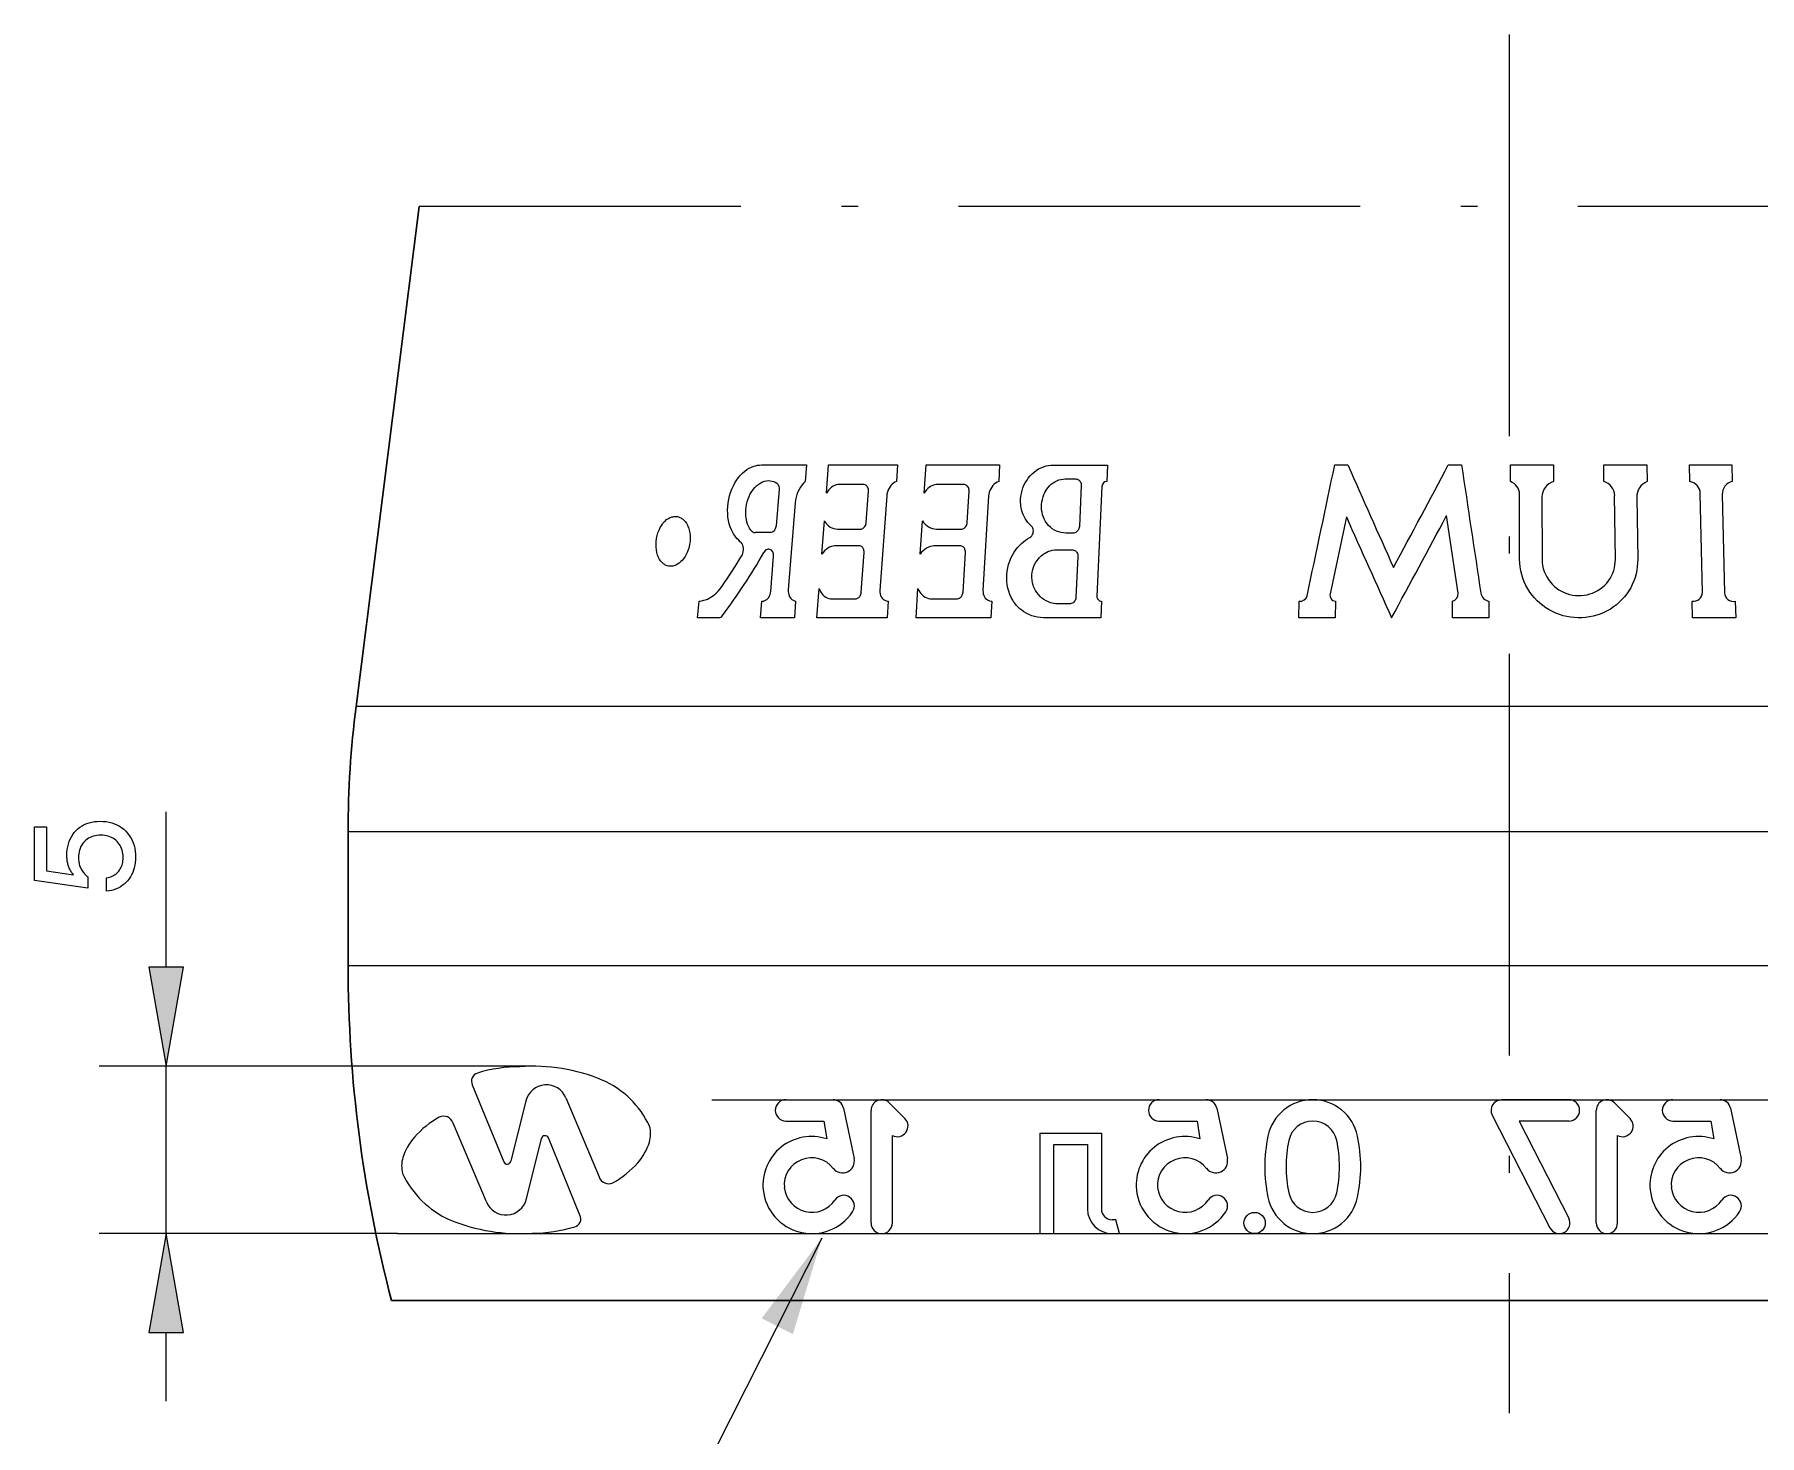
# Model space of a CAD drawing. Extents: x 0 to 297, y 0 to 420.
# Drawn here: x 188.7 to 240.2, y 124.2 to 166 of the extents above; entities that cross this region are included whole.
import ezdxf

# ---------------------------------------------------------------- set-up
doc = ezdxf.new("R2010")
doc.units = 0
doc.linetypes.add('DASHDOT', pattern=[18.5, 12, -3, 0.5, -3])

msp = doc.modelspace()

# ---------------------------------------------------------------- linework, layer by layer
at = {"color": 7, "linetype": 'DASHDOT', "lineweight": 13}
for p, q in [((232.713, 166.028), (232.713, 124.843)), ((265.271, 160.889), (200.155, 160.889))]:
    msp.add_line(p, q, dxfattribs=at)
at = {"color": 7, "lineweight": 30, "ltscale": 0.376206}
msp.add_line((200.155, 160.889), (198.273, 145.959), dxfattribs=at)
at = {"color": 7, "lineweight": 13, "ltscale": 0.033649}
msp.add_line((210.38, 153.169), (211.726, 153.169), dxfattribs=at)
at = {"color": 7, "lineweight": 13, "ltscale": 0.01244}
for p, q in [((211.726, 153.169), (211.687, 152.673)), ((211.405, 149.102), (211.366, 148.606))]:
    msp.add_line(p, q, dxfattribs=at)
at = {"color": 7, "lineweight": 13, "ltscale": 0.021229}
msp.add_line((212.325, 152.323), (212.389, 153.169), dxfattribs=at)
at = {"color": 7, "lineweight": 13, "ltscale": 0.05146}
msp.add_line((212.389, 153.169), (214.448, 153.169), dxfattribs=at)
at = {"color": 7, "lineweight": 13, "ltscale": 0.012431}
for p, q in [((214.448, 153.169), (214.414, 152.673)), ((214.169, 149.102), (214.135, 148.606))]:
    msp.add_line(p, q, dxfattribs=at)
at = {"color": 7, "lineweight": 13, "ltscale": 0.021213}
msp.add_line((215.244, 152.323), (215.299, 153.169), dxfattribs=at)
at = {"color": 7, "lineweight": 13, "ltscale": 0.054977}
msp.add_line((215.299, 153.169), (217.498, 153.169), dxfattribs=at)
at = {"color": 7, "lineweight": 13, "ltscale": 0.012422}
for p, q in [((217.498, 153.169), (217.47, 152.673)), ((217.266, 149.102), (217.237, 148.606))]:
    msp.add_line(p, q, dxfattribs=at)
at = {"color": 7, "lineweight": 13, "ltscale": 0.040527}
msp.add_line((219.101, 153.167), (220.722, 153.168), dxfattribs=at)
at = {"color": 7, "lineweight": 13, "ltscale": 0.012389}
msp.add_line((220.722, 153.168), (220.7, 152.673), dxfattribs=at)
at = {"color": 7, "lineweight": 13, "ltscale": 0.009803}
msp.add_line((227.508, 153.169), (227.9, 153.169), dxfattribs=at)
at = {"color": 7, "lineweight": 13, "ltscale": 0.009903}
msp.add_line((230.9, 153.169), (231.296, 153.169), dxfattribs=at)
at = {"color": 7, "lineweight": 13, "ltscale": 0.012402}
for p, q in [((232.753, 152.673), (232.753, 153.169)), ((234.041, 153.169), (234.044, 152.673)), ((231.021, 148.606), (231.024, 149.102)), ((232.113, 149.102), (232.112, 148.606))]:
    msp.add_line(p, q, dxfattribs=at)
at = {"color": 7, "lineweight": 13, "ltscale": 0.032215}
msp.add_line((232.753, 153.169), (234.041, 153.169), dxfattribs=at)
at = {"color": 7, "lineweight": 13, "ltscale": 0.012403}
for p, q in [((235.55, 152.673), (235.544, 153.169)), ((236.828, 153.169), (236.835, 152.673))]:
    msp.add_line(p, q, dxfattribs=at)
at = {"color": 7, "lineweight": 13, "ltscale": 0.032082}
msp.add_line((235.544, 153.169), (236.828, 153.169), dxfattribs=at)
at = {"color": 7, "lineweight": 13, "ltscale": 0.012405}
for p, q in [((238.109, 152.673), (238.099, 153.169)), ((226.434, 148.606), (226.445, 149.102)), ((238.191, 148.606), (238.181, 149.102))]:
    msp.add_line(p, q, dxfattribs=at)
at = {"color": 7, "lineweight": 13, "ltscale": 0.031731}
msp.add_line((238.099, 153.169), (239.368, 153.169), dxfattribs=at)
at = {"color": 7, "lineweight": 13, "ltscale": 0.012406}
for p, q in [((239.368, 153.169), (239.381, 152.673)), ((239.47, 149.102), (239.483, 148.606))]:
    msp.add_line(p, q, dxfattribs=at)
at = {"color": 7, "lineweight": 13, "ltscale": 0.018176}
msp.add_line((213.431, 152.585), (212.704, 152.585), dxfattribs=at)
at = {"color": 7, "lineweight": 13, "ltscale": 0.01945}
msp.add_line((216.424, 152.585), (215.646, 152.585), dxfattribs=at)
at = {"color": 7, "lineweight": 13, "ltscale": 0.007694}
msp.add_line((219.455, 152.751), (219.763, 152.751), dxfattribs=at)
at = {"color": 7, "lineweight": 13, "ltscale": 0.030544}
msp.add_line((219.937, 152.553), (219.879, 151.332), dxfattribs=at)
at = {"color": 7, "lineweight": 13, "ltscale": 0.082039}
msp.add_line((220.554, 152.53), (220.405, 149.252), dxfattribs=at)
at = {"color": 7, "lineweight": 13, "ltscale": 0.027647}
msp.add_line((210.911, 152.45), (210.821, 151.348), dxfattribs=at)
at = {"color": 7, "lineweight": 13, "ltscale": 0.065095}
msp.add_line((211.393, 152.039), (211.186, 149.444), dxfattribs=at)
at = {"color": 7, "lineweight": 13, "ltscale": 0.02344}
msp.add_line((213.513, 151.452), (213.58, 152.387), dxfattribs=at)
at = {"color": 7, "lineweight": 13, "ltscale": 0.070913}
msp.add_line((214.125, 152.244), (213.924, 149.415), dxfattribs=at)
at = {"color": 7, "lineweight": 13, "ltscale": 0.023423}
msp.add_line((216.53, 151.452), (216.586, 152.387), dxfattribs=at)
at = {"color": 7, "lineweight": 13, "ltscale": 0.070861}
msp.add_line((217.169, 152.244), (217.001, 149.415), dxfattribs=at)
at = {"color": 7, "lineweight": 13, "ltscale": 0.048523}
msp.add_line((233.029, 150.352), (233.027, 152.293), dxfattribs=at)
at = {"color": 7, "lineweight": 13, "ltscale": 0.04625}
msp.add_line((233.693, 152.203), (233.7, 150.353), dxfattribs=at)
at = {"color": 7, "lineweight": 13, "ltscale": 0.047525}
msp.add_line((235.889, 150.352), (235.868, 152.253), dxfattribs=at)
at = {"color": 7, "lineweight": 13, "ltscale": 0.046169}
msp.add_line((236.529, 152.199), (236.556, 150.352), dxfattribs=at)
at = {"color": 7, "lineweight": 13, "ltscale": 0.073839}
msp.add_line((238.488, 149.363), (238.425, 152.316), dxfattribs=at)
at = {"color": 7, "lineweight": 13, "ltscale": 0.07355}
msp.add_line((239.081, 152.287), (239.151, 149.346), dxfattribs=at)
at = {"color": 7, "lineweight": 13, "ltscale": 0.024876}
msp.add_line((212.186, 150.509), (212.262, 151.501), dxfattribs=at)
at = {"color": 7, "lineweight": 13, "ltscale": 0.024857}
msp.add_line((215.125, 150.509), (215.19, 151.501), dxfattribs=at)
at = {"color": 7, "lineweight": 13, "ltscale": 0.058923}
msp.add_line((227.855, 151.622), (227.369, 149.316), dxfattribs=at)
at = {"color": 7, "lineweight": 13, "ltscale": 0.058469}
msp.add_line((231.191, 149.342), (230.847, 151.655), dxfattribs=at)
at = {"color": 7, "lineweight": 13, "ltscale": 0.011383}
msp.add_line((210.653, 151.15), (210.197, 151.15), dxfattribs=at)
at = {"color": 7, "lineweight": 13, "ltscale": 0.016954}
msp.add_line((212.656, 151.253), (213.335, 151.253), dxfattribs=at)
at = {"color": 7, "lineweight": 13, "ltscale": 0.01814}
msp.add_line((215.617, 151.253), (216.343, 151.253), dxfattribs=at)
at = {"color": 7, "lineweight": 13, "ltscale": 0.005165}
msp.add_line((219.684, 151.134), (219.478, 151.134), dxfattribs=at)
at = {"color": 7, "lineweight": 13, "ltscale": 0.017144}
msp.add_line((213.299, 150.755), (212.613, 150.755), dxfattribs=at)
at = {"color": 7, "lineweight": 13, "ltscale": 0.029759}
msp.add_line((213.364, 149.37), (213.449, 150.557), dxfattribs=at)
at = {"color": 7, "lineweight": 13, "ltscale": 0.018343}
msp.add_line((216.313, 150.755), (215.579, 150.755), dxfattribs=at)
at = {"color": 7, "lineweight": 13, "ltscale": 0.029737}
msp.add_line((216.404, 149.37), (216.476, 150.557), dxfattribs=at)
at = {"color": 7, "lineweight": 13, "ltscale": 0.01128}
msp.add_line((219.209, 150.638), (219.66, 150.638), dxfattribs=at)
at = {"color": 7, "lineweight": 13, "ltscale": 0.026274}
msp.add_line((210.661, 149.394), (210.747, 150.441), dxfattribs=at)
at = {"color": 7, "lineweight": 13, "ltscale": 0.030638}
msp.add_line((219.836, 150.439), (219.777, 149.215), dxfattribs=at)
at = {"color": 7, "lineweight": 13, "ltscale": 0.021802}
msp.add_line((212.041, 148.606), (212.107, 149.475), dxfattribs=at)
at = {"color": 7, "lineweight": 13, "ltscale": 0.021785}
msp.add_line((215.001, 148.606), (215.057, 149.475), dxfattribs=at)
at = {"color": 7, "lineweight": 13, "ltscale": 0.012452}
msp.add_line((208.475, 148.606), (208.52, 149.102), dxfattribs=at)
at = {"color": 7, "lineweight": 13, "ltscale": 0.012444}
msp.add_line((210.355, 148.606), (210.396, 149.102), dxfattribs=at)
at = {"color": 7, "lineweight": 13, "ltscale": 0.017209}
msp.add_line((212.496, 149.171), (213.184, 149.171), dxfattribs=at)
at = {"color": 7, "lineweight": 13, "ltscale": 0.018413}
msp.add_line((215.479, 149.171), (216.216, 149.171), dxfattribs=at)
at = {"color": 7, "lineweight": 13, "ltscale": 0.008134}
msp.add_line((219.582, 149.017), (219.256, 149.017), dxfattribs=at)
at = {"color": 7, "lineweight": 13, "ltscale": 0.012415}
msp.add_line((220.539, 149.102), (220.517, 148.606), dxfattribs=at)
at = {"color": 7, "lineweight": 13, "ltscale": 0.012404}
msp.add_line((227.527, 149.102), (227.517, 148.606), dxfattribs=at)
at = {"color": 7, "lineweight": 13, "ltscale": 0.015778}
msp.add_line((209.106, 148.606), (208.475, 148.606), dxfattribs=at)
at = {"color": 7, "lineweight": 13, "ltscale": 0.025274}
msp.add_line((211.366, 148.606), (210.355, 148.606), dxfattribs=at)
at = {"color": 7, "lineweight": 13, "ltscale": 0.052342}
msp.add_line((214.135, 148.606), (212.041, 148.606), dxfattribs=at)
at = {"color": 7, "lineweight": 13, "ltscale": 0.05592}
msp.add_line((217.237, 148.606), (215.001, 148.606), dxfattribs=at)
at = {"color": 7, "lineweight": 13, "ltscale": 0.04269}
msp.add_line((220.517, 148.606), (218.809, 148.606), dxfattribs=at)
at = {"color": 7, "lineweight": 13, "ltscale": 0.027077}
msp.add_line((227.517, 148.606), (226.434, 148.606), dxfattribs=at)
at = {"color": 7, "lineweight": 13, "ltscale": 0.027279}
msp.add_line((232.112, 148.606), (231.021, 148.606), dxfattribs=at)
at = {"color": 7, "lineweight": 13, "ltscale": 0.032276}
msp.add_line((239.483, 148.606), (238.191, 148.606), dxfattribs=at)
at = {"color": 7, "lineweight": 13}
for p, q in [((262.937, 145.959), (198.273, 145.959)), ((263.143, 142.208), (198.038, 142.208)), ((263.143, 138.208), (198.038, 138.208)), ((208.903, 134.208), (270.316, 134.208)), ((199.509, 130.208), (271.429, 130.208))]:
    msp.add_line(p, q, dxfattribs=at)
at = {"color": 7, "lineweight": 13, "ltscale": 0.116125}
msp.add_line((192.602, 138.163), (192.602, 142.808), dxfattribs=at)
at = {"color": 7, "lineweight": 30, "ltscale": 0.1}
msp.add_line((198.038, 138.208), (198.038, 142.208), dxfattribs=at)
at = {"color": 7, "lineweight": 13, "ltscale": 0.323734}
msp.add_line((203.552, 135.208), (190.602, 135.208), dxfattribs=at)
at = {"color": 7, "lineweight": 13, "ltscale": 0.125}
msp.add_line((192.602, 130.208), (192.602, 135.208), dxfattribs=at)
at = {"color": 7, "lineweight": 13, "ltscale": 0.062229}
for p, q in [((201.747, 134.654), (202.688, 132.35)), ((204.961, 130.762), (204.02, 133.067))]:
    msp.add_line(p, q, dxfattribs=at)
at = {"color": 7, "lineweight": 13, "ltscale": 0.046473}
for p, q in [((203.346, 134.171), (202.894, 132.368)), ((203.362, 131.245), (203.814, 133.048))]:
    msp.add_line(p, q, dxfattribs=at)
at = {"color": 7, "lineweight": 13, "ltscale": 0.063986}
for p, q in [((204.541, 134.263), (205.534, 131.904)), ((202.167, 131.153), (201.175, 133.512))]:
    msp.add_line(p, q, dxfattribs=at)
at = {"color": 7, "lineweight": 13, "ltscale": 0.035207}
for p, q in [((211.113, 134.208), (212.522, 134.208)), ((222.262, 134.208), (223.671, 134.208))]:
    msp.add_line(p, q, dxfattribs=at)
at = {"color": 7, "lineweight": 13, "ltscale": 0.016542}
for p, q in [((214.201, 134.115), (214.668, 133.647)), ((235.86, 134.115), (236.328, 133.647))]:
    msp.add_line(p, q, dxfattribs=at)
at = {"color": 7, "lineweight": 13, "ltscale": 0.05022}
msp.add_line((234.503, 134.208), (232.494, 134.208), dxfattribs=at)
at = {"color": 7, "lineweight": 13, "ltscale": 0.035206}
msp.add_line((237.607, 134.208), (239.016, 134.208), dxfattribs=at)
at = {"color": 7, "lineweight": 13, "ltscale": 0.028398}
for p, q in [((211.113, 133.572), (212.249, 133.572)), ((222.262, 133.572), (223.398, 133.572)), ((237.607, 133.572), (238.743, 133.572))]:
    msp.add_line(p, q, dxfattribs=at)
at = {"color": 7, "lineweight": 13, "ltscale": 0.01351}
for p, q in [((212.249, 133.572), (212.332, 133.038)), ((223.398, 133.572), (223.481, 133.038)), ((238.743, 133.572), (238.826, 133.038))]:
    msp.add_line(p, q, dxfattribs=at)
at = {"color": 7, "lineweight": 13, "ltscale": 0.038516}
for p, q in [((212.833, 133.956), (213.153, 132.449)), ((223.982, 133.956), (224.302, 132.449)), ((239.327, 133.956), (239.647, 132.449))]:
    msp.add_line(p, q, dxfattribs=at)
at = {"color": 7, "lineweight": 13, "ltscale": 0.084102}
for p, q in [((213.658, 130.526), (213.658, 133.89)), ((235.318, 130.526), (235.318, 133.89))]:
    msp.add_line(p, q, dxfattribs=at)
at = {"color": 7, "lineweight": 13, "ltscale": 0.094479}
msp.add_line((232.211, 133.745), (233.933, 130.381), dxfattribs=at)
at = {"color": 7, "lineweight": 13, "ltscale": 0.081481}
msp.add_line((233.014, 133.572), (234.499, 130.671), dxfattribs=at)
at = {"color": 7, "lineweight": 13, "ltscale": 0.037222}
msp.add_line((234.503, 133.572), (233.014, 133.572), dxfattribs=at)
at = {"color": 7, "lineweight": 13, "ltscale": 0.065396}
for p, q in [((214.294, 130.526), (214.294, 133.142)), ((235.954, 130.526), (235.954, 133.142))]:
    msp.add_line(p, q, dxfattribs=at)
at = {"color": 7, "lineweight": 13, "ltscale": 0.045896}
msp.add_line((218.702, 133.208), (220.538, 133.208), dxfattribs=at)
at = {"color": 7, "lineweight": 13, "ltscale": 0.075}
msp.add_line((218.702, 133.208), (218.702, 130.208), dxfattribs=at)
at = {"color": 7, "lineweight": 13, "ltscale": 0.056627}
msp.add_line((220.538, 133.208), (220.538, 130.943), dxfattribs=at)
at = {"color": 7, "lineweight": 13, "ltscale": 0.066619}
msp.add_line((219.119, 130.208), (219.119, 132.873), dxfattribs=at)
at = {"color": 7, "lineweight": 13, "ltscale": 0.025056}
msp.add_line((219.119, 132.873), (220.121, 132.873), dxfattribs=at)
at = {"color": 7, "lineweight": 13, "ltscale": 0.048246}
msp.add_line((220.121, 132.873), (220.121, 130.943), dxfattribs=at)
at = {"color": 7, "lineweight": 13, "ltscale": 0.00272}
msp.add_line((220.965, 130.625), (220.856, 130.625), dxfattribs=at)
at = {"color": 7, "lineweight": 13, "ltscale": 0.010782}
msp.add_line((221.077, 130.208), (220.965, 130.625), dxfattribs=at)
at = {"color": 7, "lineweight": 13, "ltscale": 0.222667}
msp.add_line((199.509, 130.208), (190.602, 130.208), dxfattribs=at)
at = {"color": 7, "lineweight": 13, "ltscale": 0.010417}
msp.add_line((218.702, 130.208), (219.119, 130.208), dxfattribs=at)
at = {"color": 7, "lineweight": 13, "ltscale": 0.005501}
msp.add_line((220.856, 130.208), (221.077, 130.208), dxfattribs=at)
at = {"color": 7, "lineweight": 30}
msp.add_line((199.338, 128.208), (266.088, 128.208), dxfattribs=at)
at = {"color": 7, "lineweight": 13, "ltscale": 0.051139}
msp.add_line((192.602, 125.208), (192.602, 127.254), dxfattribs=at)
at = {"color": 7, "lineweight": 13}
for points in [[(209.752, 150.878), (209.703, 150.92), (209.657, 150.966), (209.614, 151.017), (209.574, 151.072), (209.55, 151.11), (209.527, 151.149), (209.505, 151.191), (209.485, 151.234), (209.45, 151.323), (209.422, 151.415), (209.4, 151.512), (209.384, 151.61), (209.375, 151.715), (209.373, 151.822), (209.377, 151.929), (209.389, 152.037), (209.407, 152.143), (209.432, 152.248), (209.463, 152.351), (209.501, 152.451), (209.545, 152.548), (209.593, 152.638), (209.647, 152.724), (209.707, 152.804), (209.738, 152.842), (209.771, 152.878), (209.828, 152.934), (209.888, 152.986), (209.951, 153.031), (210.016, 153.071), (210.083, 153.105), (210.152, 153.131), (210.209, 153.148), (210.266, 153.16), (210.323, 153.167), (210.38, 153.169)], [(218.441, 151.347), (218.39, 151.396), (218.343, 151.45), (218.3, 151.507), (218.261, 151.567), (218.227, 151.631), (218.202, 151.686), (218.181, 151.743), (218.163, 151.801), (218.151, 151.846), (218.142, 151.89), (218.134, 151.936), (218.129, 151.983), (218.124, 152.067), (218.125, 152.151), (218.133, 152.235), (218.147, 152.319), (218.167, 152.402), (218.193, 152.482), (218.225, 152.561), (218.263, 152.637), (218.306, 152.709), (218.354, 152.778), (218.407, 152.842), (218.465, 152.902), (218.527, 152.956), (218.592, 153.005), (218.662, 153.049), (218.734, 153.086), (218.808, 153.116), (218.885, 153.14), (218.956, 153.155), (219.029, 153.164), (219.101, 153.167)], [(210.067, 151.221), (210.03, 151.278), (209.999, 151.339), (209.971, 151.404), (209.949, 151.472), (209.933, 151.542), (209.925, 151.587), (209.919, 151.632), (209.914, 151.679), (209.912, 151.727), (209.914, 151.821), (209.922, 151.905), (209.936, 151.989), (209.956, 152.072), (209.982, 152.153), (210.014, 152.231), (210.051, 152.306), (210.093, 152.377), (210.141, 152.443), (210.19, 152.501), (210.244, 152.553), (210.302, 152.599), (210.362, 152.638)], [(210.362, 152.638), (210.417, 152.665), (210.474, 152.685), (210.531, 152.698), (210.589, 152.703), (210.647, 152.7), (210.704, 152.69), (210.751, 152.675), (210.796, 152.655), (210.839, 152.629)], [(210.839, 152.629), (210.862, 152.61), (210.881, 152.585), (210.896, 152.556), (210.906, 152.523), (210.911, 152.487), (210.911, 152.45)], [(211.687, 152.673), (211.64, 152.626), (211.596, 152.575), (211.549, 152.509), (211.508, 152.438), (211.472, 152.363), (211.443, 152.285), (211.42, 152.205), (211.403, 152.123), (211.393, 152.039)], [(212.704, 152.585), (212.66, 152.582), (212.617, 152.574), (212.574, 152.56), (212.524, 152.536), (212.476, 152.505), (212.432, 152.467), (212.392, 152.424), (212.356, 152.376), (212.325, 152.323)], [(213.58, 152.387), (213.58, 152.417), (213.576, 152.448), (213.569, 152.477), (213.553, 152.511), (213.542, 152.527), (213.53, 152.541), (213.518, 152.553), (213.504, 152.563), (213.481, 152.575), (213.456, 152.583), (213.431, 152.585)], [(214.414, 152.673), (214.369, 152.652), (214.326, 152.626), (214.285, 152.592), (214.248, 152.552), (214.214, 152.508), (214.186, 152.461), (214.163, 152.41), (214.144, 152.356), (214.132, 152.3), (214.125, 152.244)], [(215.646, 152.585), (215.599, 152.582), (215.553, 152.574), (215.507, 152.56), (215.454, 152.536), (215.404, 152.505), (215.357, 152.468), (215.314, 152.424), (215.277, 152.376), (215.244, 152.323)], [(216.586, 152.387), (216.586, 152.417), (216.582, 152.448), (216.573, 152.476), (216.565, 152.494), (216.556, 152.511), (216.54, 152.531), (216.522, 152.549), (216.502, 152.563), (216.478, 152.575), (216.451, 152.583), (216.424, 152.585)], [(217.47, 152.673), (217.422, 152.652), (217.377, 152.625), (217.335, 152.592), (217.295, 152.552), (217.261, 152.509), (217.231, 152.461), (217.207, 152.41), (217.188, 152.356), (217.176, 152.3), (217.169, 152.244)], [(218.906, 152.443), (218.946, 152.497), (218.991, 152.548), (219.04, 152.593), (219.093, 152.634), (219.149, 152.669), (219.208, 152.699), (219.268, 152.721), (219.329, 152.738), (219.392, 152.748), (219.455, 152.751)], [(219.763, 152.751), (219.792, 152.749), (219.82, 152.741), (219.846, 152.729), (219.869, 152.713), (219.89, 152.692), (219.908, 152.668), (219.922, 152.642), (219.931, 152.613), (219.936, 152.583), (219.937, 152.553)], [(219.478, 151.134), (219.405, 151.138), (219.334, 151.149), (219.264, 151.167), (219.197, 151.192), (219.132, 151.224), (219.071, 151.263), (219.015, 151.308), (218.962, 151.359), (218.914, 151.415), (218.872, 151.476), (218.836, 151.541), (218.806, 151.61), (218.782, 151.681), (218.764, 151.755), (218.753, 151.831), (218.748, 151.909), (218.75, 151.987), (218.759, 152.065), (218.774, 152.141), (218.796, 152.217), (218.823, 152.29), (218.848, 152.343), (218.875, 152.394), (218.906, 152.443)], [(207.238, 150.888), (207.25, 150.974), (207.268, 151.06), (207.293, 151.144), (207.324, 151.224), (207.361, 151.301), (207.403, 151.372), (207.427, 151.405), (207.452, 151.437), (207.477, 151.467), (207.505, 151.494), (207.552, 151.536), (207.603, 151.571), (207.655, 151.598), (207.682, 151.609), (207.71, 151.618), (207.737, 151.624), (207.764, 151.629), (207.8, 151.632), (207.837, 151.63), (207.873, 151.625), (207.908, 151.616), (207.941, 151.604), (207.974, 151.588), (207.998, 151.574), (208.021, 151.557), (208.065, 151.52), (208.104, 151.476), (208.14, 151.426), (208.17, 151.371), (208.187, 151.336), (208.201, 151.3), (208.214, 151.262), (208.225, 151.222), (208.242, 151.142), (208.252, 151.058), (208.254, 150.973), (208.25, 150.888)], [(212.262, 151.501), (212.289, 151.457), (212.32, 151.417), (212.354, 151.38), (212.391, 151.347), (212.439, 151.314), (212.49, 151.288), (212.544, 151.268), (212.599, 151.257), (212.656, 151.253)], [(210.821, 151.348), (210.816, 151.317), (210.808, 151.287), (210.797, 151.258), (210.777, 151.224), (210.752, 151.194), (210.738, 151.182), (210.723, 151.171), (210.7, 151.159), (210.676, 151.152), (210.653, 151.15)], [(213.335, 151.253), (213.36, 151.256), (213.386, 151.263), (213.41, 151.274), (213.426, 151.285), (213.441, 151.297), (213.467, 151.327), (213.488, 151.362), (213.5, 151.39), (213.509, 151.421), (213.513, 151.452)], [(216.343, 151.253), (216.37, 151.256), (216.397, 151.263), (216.423, 151.275), (216.44, 151.285), (216.455, 151.297), (216.47, 151.311), (216.484, 151.327), (216.505, 151.362), (216.518, 151.39), (216.526, 151.421), (216.53, 151.452)], [(218.809, 148.606), (218.719, 148.609), (218.629, 148.621), (218.542, 148.639), (218.456, 148.665), (218.373, 148.698), (218.293, 148.739), (218.216, 148.785), (218.159, 148.827), (218.104, 148.873), (218.052, 148.922), (218.003, 148.975), (217.973, 149.011), (217.944, 149.05), (217.916, 149.089), (217.89, 149.13), (217.843, 149.215), (217.803, 149.304), (217.77, 149.396), (217.744, 149.491), (217.725, 149.588), (217.713, 149.689), (217.709, 149.79), (217.712, 149.892), (217.723, 149.994), (217.74, 150.094), (217.765, 150.194), (217.798, 150.291), (217.836, 150.386), (217.882, 150.477), (217.934, 150.565), (217.982, 150.635), (218.034, 150.702), (218.09, 150.765), (218.15, 150.824), (218.207, 150.874), (218.268, 150.921), (218.33, 150.964), (218.395, 151.003)], [(218.395, 151.003), (218.428, 151.025), (218.455, 151.053), (218.478, 151.088), (218.495, 151.126), (218.504, 151.166), (218.506, 151.207), (218.5, 151.248), (218.487, 151.285), (218.478, 151.303), (218.467, 151.319), (218.455, 151.334), (218.441, 151.347)], [(219.879, 151.332), (219.875, 151.301), (219.867, 151.271), (219.854, 151.242), (219.844, 151.225), (219.832, 151.208), (219.813, 151.187), (219.792, 151.17), (219.769, 151.155), (219.742, 151.144), (219.713, 151.136), (219.684, 151.134)], [(208.25, 150.888), (208.238, 150.801), (208.22, 150.715), (208.195, 150.631), (208.163, 150.551), (208.125, 150.474), (208.104, 150.438), (208.081, 150.403), (208.049, 150.359), (208.014, 150.318), (207.977, 150.281), (207.928, 150.239), (207.877, 150.205), (207.823, 150.177), (207.795, 150.166), (207.767, 150.157), (207.74, 150.151), (207.713, 150.146), (207.676, 150.143), (207.639, 150.145), (207.603, 150.15), (207.568, 150.159), (207.535, 150.171), (207.502, 150.187), (207.479, 150.201), (207.456, 150.218), (207.414, 150.255), (207.375, 150.3), (207.341, 150.35), (207.311, 150.405), (207.296, 150.439), (207.283, 150.475), (207.27, 150.513), (207.259, 150.553), (207.244, 150.634), (207.235, 150.717), (207.234, 150.802), (207.238, 150.888)], [(209.791, 150.446), (209.813, 150.489), (209.83, 150.537), (209.841, 150.586), (209.846, 150.636), (209.845, 150.685), (209.838, 150.732), (209.824, 150.775), (209.805, 150.815), (209.781, 150.85), (209.767, 150.865), (209.752, 150.878)], [(210.747, 150.441), (210.747, 150.476), (210.743, 150.51), (210.735, 150.542), (210.723, 150.572), (210.706, 150.598), (210.685, 150.621), (210.662, 150.637), (210.636, 150.649), (210.608, 150.653), (210.58, 150.652), (210.552, 150.644), (210.525, 150.63), (210.499, 150.61), (210.476, 150.585), (210.457, 150.556)], [(212.613, 150.755), (212.566, 150.753), (212.519, 150.745), (212.472, 150.732), (212.418, 150.71), (212.365, 150.681), (212.315, 150.646), (212.268, 150.605), (212.225, 150.559), (212.186, 150.509)], [(213.449, 150.557), (213.449, 150.587), (213.445, 150.618), (213.437, 150.647), (213.421, 150.681), (213.411, 150.697), (213.399, 150.711), (213.386, 150.723), (213.372, 150.733), (213.349, 150.745), (213.324, 150.753), (213.299, 150.755)], [(215.579, 150.755), (215.528, 150.753), (215.478, 150.745), (215.428, 150.732), (215.37, 150.71), (215.315, 150.681), (215.262, 150.646), (215.212, 150.606), (215.166, 150.56), (215.125, 150.509)], [(216.476, 150.557), (216.476, 150.587), (216.471, 150.618), (216.462, 150.646), (216.455, 150.664), (216.445, 150.681), (216.429, 150.701), (216.411, 150.719), (216.391, 150.733), (216.367, 150.745), (216.34, 150.753), (216.313, 150.755)], [(218.526, 149.503), (218.511, 149.539), (218.498, 149.575), (218.478, 149.65), (218.465, 149.728), (218.459, 149.806), (218.461, 149.885), (218.471, 149.964), (218.488, 150.042), (218.512, 150.119), (218.543, 150.193), (218.581, 150.263), (218.626, 150.33), (218.676, 150.391), (218.731, 150.447), (218.791, 150.496), (218.823, 150.519), (218.856, 150.539), (218.907, 150.567), (218.959, 150.59), (219.014, 150.609), (219.069, 150.623), (219.139, 150.634), (219.209, 150.638)], [(219.66, 150.638), (219.689, 150.635), (219.717, 150.628), (219.744, 150.616), (219.768, 150.6), (219.789, 150.579), (219.807, 150.555), (219.82, 150.529), (219.83, 150.5), (219.835, 150.47), (219.836, 150.439)], [(236.556, 150.352), (236.554, 150.242), (236.545, 150.131), (236.529, 150.022), (236.506, 149.914), (236.476, 149.808), (236.44, 149.704), (236.396, 149.602), (236.347, 149.503), (236.291, 149.408), (236.229, 149.317), (236.16, 149.229), (236.087, 149.146), (236.007, 149.067), (235.923, 148.994), (235.834, 148.927), (235.741, 148.865), (235.644, 148.809), (235.543, 148.76), (235.44, 148.717), (235.333, 148.68), (235.224, 148.651), (235.114, 148.628), (235.001, 148.612), (234.888, 148.604), (234.775, 148.602), (234.662, 148.608), (234.549, 148.621), (234.437, 148.641), (234.327, 148.667), (234.219, 148.701), (234.113, 148.742), (234.01, 148.788), (233.91, 148.842), (233.814, 148.901), (233.722, 148.967), (233.634, 149.038), (233.551, 149.114), (233.473, 149.196), (233.401, 149.282), (233.334, 149.372), (233.272, 149.47), (233.216, 149.572), (233.167, 149.677), (233.125, 149.785), (233.091, 149.895), (233.064, 150.008), (233.045, 150.122), (233.033, 150.237), (233.029, 150.352)], [(233.7, 150.353), (233.705, 150.261), (233.717, 150.169), (233.737, 150.079), (233.764, 149.991), (233.799, 149.906), (233.842, 149.823), (233.891, 149.745), (233.943, 149.675), (234.001, 149.61), (234.063, 149.549), (234.131, 149.493), (234.203, 149.443), (234.278, 149.399), (234.357, 149.36), (234.439, 149.328), (234.523, 149.303), (234.608, 149.284), (234.695, 149.272), (234.783, 149.267), (234.871, 149.269), (234.958, 149.277), (235.044, 149.293), (235.129, 149.315), (235.211, 149.344), (235.29, 149.379), (235.367, 149.421), (235.439, 149.468), (235.508, 149.521), (235.572, 149.579), (235.631, 149.642), (235.684, 149.71), (235.732, 149.781), (235.774, 149.856), (235.81, 149.934), (235.839, 150.014), (235.861, 150.097), (235.878, 150.181), (235.887, 150.266), (235.889, 150.352)], [(208.52, 149.102), (208.556, 149.105), (208.592, 149.11), (208.629, 149.118), (208.666, 149.127), (208.717, 149.144), (208.768, 149.164), (208.818, 149.188), (208.854, 149.209), (208.891, 149.231), (208.961, 149.282), (209.028, 149.339), (209.092, 149.403), (209.152, 149.472), (209.208, 149.547)], [(211.186, 149.444), (211.185, 149.394), (211.19, 149.344), (211.2, 149.296), (211.216, 149.253), (211.237, 149.213), (211.264, 149.178), (211.294, 149.149), (211.329, 149.126), (211.366, 149.11), (211.405, 149.102)], [(212.107, 149.475), (212.129, 149.423), (212.155, 149.374), (212.186, 149.329), (212.221, 149.289), (212.261, 149.253), (212.303, 149.224), (212.348, 149.201), (212.396, 149.185), (212.445, 149.174), (212.496, 149.171)], [(215.057, 149.475), (215.082, 149.423), (215.111, 149.374), (215.145, 149.329), (215.183, 149.288), (215.226, 149.253), (215.272, 149.224), (215.321, 149.201), (215.372, 149.185), (215.425, 149.174), (215.479, 149.171)], [(219.256, 149.017), (219.179, 149.021), (219.103, 149.032), (219.028, 149.05), (218.956, 149.076), (218.887, 149.109), (218.821, 149.148), (218.762, 149.192), (218.706, 149.242), (218.655, 149.296), (218.61, 149.356), (218.569, 149.419), (218.546, 149.461), (218.526, 149.503)], [(210.396, 149.102), (210.431, 149.102), (210.45, 149.105), (210.469, 149.111), (210.506, 149.127), (210.54, 149.15), (210.571, 149.179), (210.599, 149.215), (210.623, 149.256), (210.641, 149.3), (210.654, 149.347), (210.661, 149.394)], [(213.184, 149.171), (213.21, 149.174), (213.236, 149.181), (213.26, 149.192), (213.276, 149.203), (213.291, 149.215), (213.318, 149.245), (213.339, 149.279), (213.351, 149.308), (213.359, 149.339), (213.364, 149.37)], [(213.924, 149.415), (213.924, 149.367), (213.93, 149.319), (213.943, 149.273), (213.962, 149.232), (213.986, 149.194), (214.015, 149.162), (214.049, 149.136), (214.087, 149.117), (214.107, 149.11), (214.148, 149.103), (214.169, 149.102)], [(216.216, 149.171), (216.243, 149.174), (216.271, 149.181), (216.297, 149.192), (216.313, 149.203), (216.329, 149.215), (216.344, 149.229), (216.357, 149.245), (216.38, 149.28), (216.392, 149.308), (216.4, 149.339), (216.404, 149.37)], [(217.001, 149.415), (217.002, 149.367), (217.009, 149.319), (217.023, 149.273), (217.044, 149.232), (217.07, 149.194), (217.102, 149.162), (217.138, 149.136), (217.179, 149.117), (217.2, 149.11), (217.244, 149.103), (217.266, 149.102)], [(219.777, 149.215), (219.773, 149.184), (219.765, 149.154), (219.753, 149.125), (219.736, 149.099), (219.716, 149.075), (219.693, 149.055), (219.667, 149.038), (219.639, 149.027), (219.611, 149.019), (219.582, 149.017)], [(212.19, 130.077), (196.743, 99.525), (238.942, 99.525)]]:
    msp.add_lwpolyline(points, dxfattribs=at)
for points in [[(190.82, 140.438), (190.82, 140.839), (190.866, 140.847), (190.91, 140.858), (190.951, 140.871), (190.991, 140.887), (191.029, 140.905), (191.064, 140.926), (191.098, 140.949), (191.129, 140.975), (191.159, 141.003), (191.186, 141.034), (191.211, 141.066), (191.233, 141.101), (191.253, 141.137), (191.27, 141.175), (191.285, 141.215), (191.297, 141.256), (191.306, 141.299), (191.312, 141.344), (191.316, 141.391), (191.318, 141.439), (191.316, 141.499), (191.31, 141.555), (191.301, 141.61), (191.288, 141.662), (191.272, 141.711), (191.252, 141.759), (191.228, 141.804), (191.2, 141.846), (191.169, 141.886), (191.134, 141.924), (191.096, 141.959), (191.056, 141.99), (191.014, 142.018), (190.969, 142.042), (190.922, 142.062), (190.872, 142.078), (190.821, 142.091), (190.767, 142.1), (190.71, 142.106), (190.651, 142.108), (190.592, 142.106), (190.534, 142.1), (190.479, 142.091), (190.427, 142.079), (190.377, 142.062), (190.329, 142.042), (190.284, 142.019), (190.242, 141.992), (190.202, 141.961), (190.164, 141.926), (190.13, 141.889), (190.099, 141.849), (190.072, 141.806), (190.048, 141.761), (190.029, 141.714), (190.012, 141.664), (189.999, 141.612), (189.99, 141.557), (189.985, 141.499), (189.983, 141.439), (189.984, 141.405), (189.986, 141.371), (189.989, 141.337), (189.994, 141.304), (190.001, 141.272), (190.008, 141.24), (190.017, 141.209), (190.028, 141.179), (190.04, 141.149), (190.053, 141.12), (190.067, 141.091), (190.083, 141.064), (190.101, 141.037), (190.119, 141.01), (190.139, 140.985), (190.161, 140.96), (190.183, 140.936), (190.207, 140.913), (190.233, 140.89), (190.259, 140.868), (190.259, 140.524), (188.67, 140.761), (188.67, 142.363), (189.024, 142.363), (189.024, 141.049), (189.831, 140.929), (189.813, 140.951), (189.795, 140.974), (189.779, 140.997), (189.763, 141.021), (189.748, 141.046), (189.734, 141.072), (189.721, 141.099), (189.709, 141.126), (189.697, 141.154), (189.687, 141.183), (189.678, 141.213), (189.669, 141.243), (189.662, 141.274), (189.655, 141.305), (189.65, 141.336), (189.645, 141.369), (189.642, 141.401), (189.639, 141.435), (189.638, 141.468), (189.637, 141.503), (189.64, 141.593), (189.648, 141.68), (189.662, 141.763), (189.681, 141.843), (189.706, 141.919), (189.736, 141.992), (189.772, 142.061), (189.813, 142.126), (189.859, 142.188), (189.911, 142.246), (189.968, 142.299), (190.028, 142.347), (190.091, 142.389), (190.158, 142.426), (190.228, 142.457), (190.302, 142.482), (190.379, 142.502), (190.459, 142.516), (190.543, 142.524), (190.63, 142.527), (190.723, 142.524), (190.812, 142.515), (190.898, 142.5), (190.98, 142.48), (191.058, 142.453), (191.133, 142.42), (191.204, 142.381), (191.271, 142.336), (191.335, 142.286), (191.396, 142.229), (191.451, 142.167), (191.501, 142.102), (191.545, 142.034), (191.583, 141.961), (191.615, 141.886), (191.642, 141.806), (191.662, 141.723), (191.677, 141.636), (191.686, 141.546), (191.689, 141.452), (191.686, 141.369), (191.679, 141.288), (191.667, 141.211), (191.65, 141.136), (191.629, 141.064), (191.603, 140.996), (191.571, 140.93), (191.536, 140.866), (191.495, 140.806), (191.449, 140.749), (191.4, 140.696), (191.348, 140.647), (191.292, 140.604), (191.234, 140.565), (191.172, 140.532), (191.108, 140.503), (191.041, 140.479), (190.97, 140.461), (190.897, 140.447)], [(192.081, 138.163), (192.602, 135.208), (193.123, 138.163)], [(193.123, 127.254), (192.602, 130.208), (192.081, 127.254)]]:
    msp.add_lwpolyline(points, close=True, dxfattribs=at)
msp.add_circle((225.114, 130.526), 0.318, dxfattribs=at)
for centre, radius, start, end in [((-617.131, 329.716), 862.892, 347.928953, 348.194024), ((511.828, 277.901), 310.118, 203.71619, 204.33524), ((-161.72, 361.102), 444.282, 331.64662, 332.09415), ((1099.227, 281.885), 877.423, 188.435538, 188.68831), ((220.702, 152.527), 0.147, 90.8078, 179.0326), ((232.625, 152.292), 0.402, 0.1378, 71.3993), ((234.182, 152.205), 0.489, 106.4477, 180.2176), ((235.424, 152.247), 0.445, 0.7589, 73.538), ((237.037, 152.208), 0.507, 113.3965, 181.064), ((238.056, 152.308), 0.369, 1.2016, 81.6431), ((239.463, 152.301), 0.382, 102.458, 182.11), ((215.623, 151.752), 0.499, 210.0669, 269.3676), ((511.68, 277.035), 310.298, 203.83909, 204.4495), ((-164.43, 362.219), 447.862, 331.51277, 331.95574), ((210.202, 151.31), 0.161, 213.5948, 268.4485), ((194.858, 159.441), 17.952, 323.1344, 330.3338), ((195.051, 159.369), 17.23, 325.2475, 328.8089), ((220.543, 149.239), 0.138, 174.9328, 268.1337), ((226.478, 149.307), 0.208, 261.0128, 347.9848), ((227.542, 149.278), 0.177, 167.5847, 264.8887), ((230.979, 149.312), 0.215, 282.0823, 8.0972), ((232.158, 149.388), 0.289, 189.1097, 261.0779), ((238.229, 149.357), 0.259, 259.5027, 1.4109), ((239.409, 149.352), 0.258, 181.3642, 283.6337), ((209.096, 148.752), 0.148, 274.0138, 326.8565), ((201.966, 134.767), 0.246, 105.4545, 207.2461), ((203.189, 130.749), 4.446, 90.2491, 106.8441), ((203.552, 129.751), 5.457, 67.619, 94.0121), ((203.959, 134.023), 0.63, 22.4209, 166.3817), ((204.49, 132.22), 2.818, 25.0649, 66.1438), ((211.113, 133.89), 0.318, 90, 270), ((212.522, 133.89), 0.318, 12.0008, 90), ((213.976, 133.89), 0.318, 45, 180), ((222.262, 133.89), 0.318, 90, 270), ((223.671, 133.89), 0.318, 12.0008, 90), ((226.851, 132.841), 1.367, 11.7812, 168.2188), ((232.494, 133.89), 0.318, 90, 207.1056), ((234.503, 133.89), 0.318, 270, 90), ((235.636, 133.89), 0.318, 45, 180), ((237.607, 133.89), 0.318, 90, 270), ((239.016, 133.89), 0.318, 12.0008, 90), ((202.278, 131.034), 3.058, 119.7554, 137.6749), ((200.887, 133.413), 0.304, 19.1525, 114.7334), ((214.444, 133.422), 0.318, 241.8684, 45), ((226.851, 132.841), 0.731, 11.7812, 168.2188), ((236.103, 133.422), 0.318, 241.8684, 45), ((201.373, 131.931), 1.786, 139.3943, 162.1232), ((203.92, 133.026), 0.108, 22.0173, 168.0683), ((205.336, 133.486), 1.786, 319.3943, 342.1232), ((206.194, 133.189), 0.878, 343.3772, 14.8668), ((211.881, 131.657), 1.453, 71.8926, 185.516), ((223.03, 131.657), 1.453, 71.8926, 185.4978), ((229.885, 132.208), 4.467, 168.2188, 191.7812), ((229.885, 132.208), 3.831, 168.2188, 191.7812), ((223.817, 132.208), 3.831, 348.2188, 11.7812), ((223.817, 132.208), 4.467, 348.2188, 11.7812), ((238.375, 131.657), 1.453, 71.8926, 185.4978), ((200.514, 132.228), 0.878, 163.3772, 194.8668), ((211.881, 131.657), 0.817, 37.8254, 185.2962), ((212.806, 132.376), 0.354, 217.8254, 12.0008), ((223.03, 131.657), 0.817, 37.8254, 185.2962), ((223.955, 132.376), 0.354, 217.8254, 12.0008), ((238.375, 131.657), 0.817, 37.8254, 185.2962), ((239.3, 132.376), 0.354, 217.8254, 12.0008), ((202.218, 133.196), 2.818, 205.0649, 246.1438), ((202.789, 132.39), 0.108, 202.0173, 348.0683), ((205.821, 132.004), 0.304, 199.1525, 294.7334), ((204.43, 134.382), 3.058, 299.7554, 317.6749), ((211.889, 131.671), 1.463, 186.0349, 326.3116), ((211.889, 131.671), 0.827, 186.2166, 326.3116), ((223.038, 131.671), 1.463, 186.0168, 326.3116), ((223.038, 131.671), 0.827, 186.2166, 326.3116), ((226.851, 131.575), 0.731, 191.7812, 348.2188), ((238.383, 131.671), 1.463, 186.0168, 326.3116), ((238.383, 131.671), 0.827, 186.2166, 326.3116), ((202.75, 131.394), 0.63, 202.4209, 346.3817), ((212.842, 131.036), 0.318, 326.3116, 146.3116), ((212.842, 131.036), 0.318, 326.3116, 146.3116), ((220.857, 130.944), 0.735, 180.0328, 269.9864), ((220.856, 130.943), 0.318, 180, 270), ((223.991, 131.036), 0.318, 326.3116, 146.3116), ((226.851, 131.575), 1.367, 191.7812, 348.2188), ((239.336, 131.036), 0.318, 326.3116, 146.3116), ((203.157, 135.666), 5.457, 247.619, 274.0121), ((203.519, 134.668), 4.446, 270.2491, 286.8441), ((204.742, 130.65), 0.246, 285.4545, 27.2461), ((213.976, 130.526), 0.318, 180, 360), ((234.216, 130.526), 0.318, 207.1056, 27.1056), ((235.636, 130.526), 0.318, 180, 360)]:
    msp.add_arc(centre, radius, start, end, dxfattribs=at)
at = {"color": 7, "lineweight": 30}
for centre, radius, start, end in [((228.038, 142.208), 30, 172.8186, 180), ((237.15, 138.208), 39.112, 180, 194.8138)]:
    msp.add_arc(centre, radius, start, end, dxfattribs=at)
at = {"color": 7, "lineweight": 13}
for points in [[(192.081, 138.163), (192.602, 135.208), (192.081, 138.163), (193.123, 138.163)], [(193.123, 127.254), (192.602, 130.208), (193.123, 127.254), (192.081, 127.254)], [(211.322, 127.206), (212.19, 130.077), (210.392, 127.676)]]:
    msp.add_solid(points, dxfattribs=at)

doc.saveas('drawing.dxf')
